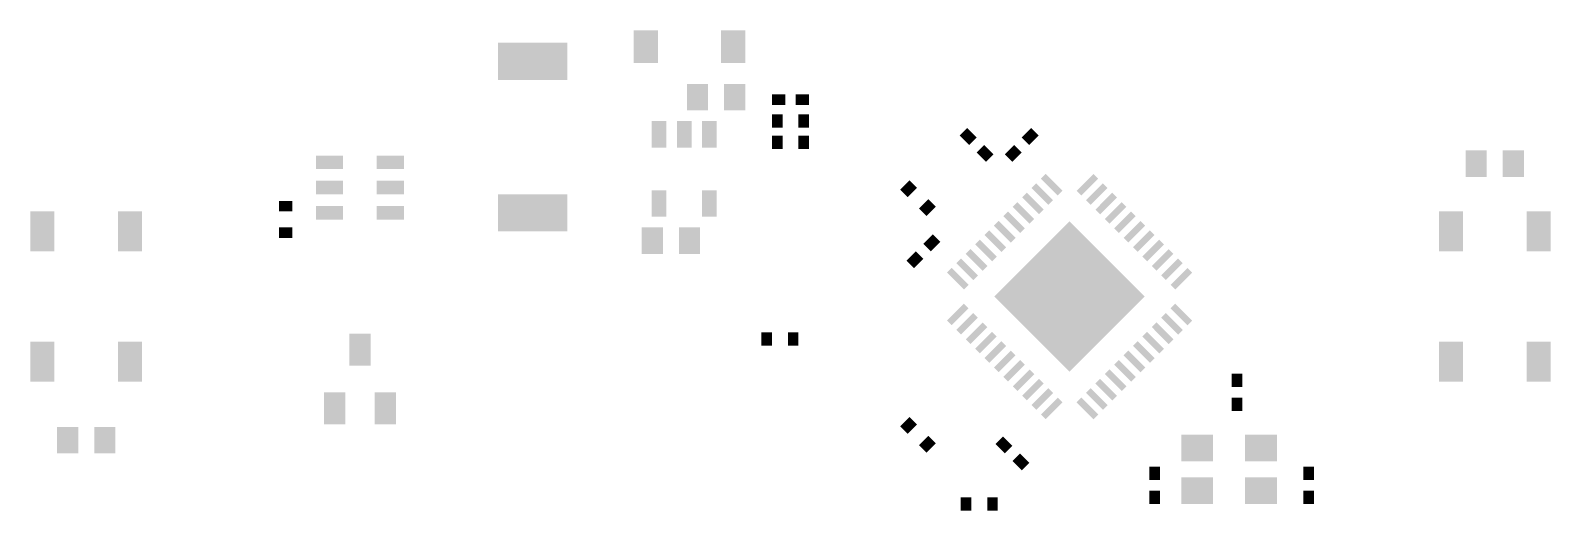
# Model space of a CAD drawing. Extents: x 1.4 to 58.6, y 3 to 21.
import ezdxf

# ---------------------------------------------------------------- set-up
doc = ezdxf.new("R2010")
doc.units = 0
doc.layers.add('32', color=253, linetype='CONTINUOUS')

# ---------------------------------------------------------------- blocks, each defined once
blk = doc.blocks.new('RECT')
blk.add_solid([(-0.5, -0.5), (0.5, -0.5), (-0.5, 0.5), (0.5, 0.5)])

msp = doc.modelspace()

# ---------------------------------------------------------------- block references
at = {"layer": '32'}
for p, xscale, yscale in [((24.56, 20.4), 0.915, 1.22), ((27.84, 20.4), 0.915, 1.22), ((20.3, 19.85), 2.6, 1.4), ((29.5, 17.6), 0.4, 0.5), ((30.5, 17.6), 0.4, 0.5), ((20.3, 14.15), 2.6, 1.4), ((29.1, 9.4), 0.4, 0.5), ((30.1, 9.4), 0.4, 0.5), ((36.6, 3.2), 0.4, 0.5), ((37.6, 3.2), 0.4, 0.5)]:
    msp.add_blockref('RECT', p, dxfattribs=dict(at, xscale=xscale, yscale=yscale))
at = {"layer": '32', "rotation": 180}
for p, xscale in [((26.5, 18.5), 0.8), ((27.9, 18.5), 0.8), ((2.8, 5.6), 0.8), ((4.2, 5.6), 0.8), ((45.3, 5.3), 1.2), ((47.7, 5.3), 1.2), ((45.3, 3.7), 1.2), ((47.7, 3.7), 1.2)]:
    msp.add_blockref('RECT', p, dxfattribs=dict(at, xscale=xscale))
at = {"layer": '32'}
for p, xscale, yscale, rotation in [((29.55, 18.4), 0.5, 0.4, 180), ((30.45, 18.4), 0.5, 0.4, 180), ((36.6818, 17.0182), 0.5, 0.4, 135), ((39.0182, 17.0182), 0.5, 0.4, 225), ((29.5, 16.8), 0.4, 0.5, 180), ((30.5, 16.8), 0.4, 0.5, 180), ((37.3182, 16.3818), 0.5, 0.4, 135), ((38.3818, 16.3818), 0.5, 0.4, 225), ((12.657, 16.05), 0.508, 1.016, 90), ((14.943, 16.05), 0.508, 1.016, 90), ((39.8283, 15.2073), 0.9, 0.25, 315), ((41.1718, 15.2073), 0.9, 0.25, 225), ((12.657, 15.1), 0.508, 1.016, 90), ((14.943, 15.1), 0.508, 1.016, 90), ((34.4464, 15.0536), 0.4, 0.5, 135), ((39.1211, 14.5002), 0.9, 0.25, 315), ((39.4747, 14.8537), 0.9, 0.25, 315), ((41.5253, 14.8537), 0.9, 0.25, 225), ((41.8789, 14.5002), 0.9, 0.25, 225), ((11, 14.4), 0.4, 0.5, 90), ((12.657, 14.15), 0.508, 1.016, 90), ((14.943, 14.15), 0.508, 1.016, 90), ((35.1536, 14.3464), 0.4, 0.5, 135), ((38.7676, 14.1466), 0.9, 0.25, 315), ((42.2324, 14.1466), 0.9, 0.25, 225), ((1.85, 13.45), 1.5, 0.9, 270), ((5.15, 13.45), 1.5, 0.9, 270), ((38.0605, 13.4395), 0.9, 0.25, 315), ((40.5, 11), 4, 4, 225), ((38.414, 13.7931), 0.9, 0.25, 315), ((42.586, 13.7931), 0.9, 0.25, 225), ((42.9395, 13.4395), 0.9, 0.25, 225), ((54.85, 13.45), 1.5, 0.9, 90), ((58.15, 13.45), 1.5, 0.9, 90), ((11, 13.4), 0.4, 0.5, 90), ((35.3182, 13.0182), 0.5, 0.4, 45), ((37.7069, 13.086), 0.9, 0.25, 315), ((43.2931, 13.086), 0.9, 0.25, 225), ((34.6818, 12.3818), 0.5, 0.4, 45), ((36.9998, 12.3789), 0.9, 0.25, 315), ((37.3534, 12.7324), 0.9, 0.25, 315), ((43.6466, 12.7324), 0.9, 0.25, 225), ((44.0002, 12.3789), 0.9, 0.25, 225), ((36.2927, 11.6718), 0.9, 0.25, 315), ((36.6463, 12.0253), 0.9, 0.25, 315), ((44.3537, 12.0253), 0.9, 0.25, 225), ((44.7073, 11.6718), 0.9, 0.25, 225), ((36.2927, 10.3282), 0.9, 0.25, 45), ((36.6463, 9.9747), 0.9, 0.25, 45), ((44.3537, 9.9747), 0.9, 0.25, 135), ((44.7073, 10.3282), 0.9, 0.25, 135), ((36.9998, 9.6211), 0.9, 0.25, 45), ((44.0002, 9.6211), 0.9, 0.25, 135), ((1.85, 8.55), 1.5, 0.9, 270), ((5.15, 8.55), 1.5, 0.9, 270), ((13.8, 9), 0.8, 1.2, 180), ((37.3534, 9.2676), 0.9, 0.25, 45), ((37.7069, 8.914), 0.9, 0.25, 45), ((43.2931, 8.914), 0.9, 0.25, 135), ((43.6466, 9.2676), 0.9, 0.25, 135), ((54.85, 8.55), 1.5, 0.9, 90), ((58.15, 8.55), 1.5, 0.9, 90), ((38.0605, 8.5605), 0.9, 0.25, 45), ((38.414, 8.2069), 0.9, 0.25, 45), ((42.586, 8.2069), 0.9, 0.25, 135), ((42.9395, 8.5605), 0.9, 0.25, 135), ((38.7676, 7.8534), 0.9, 0.25, 45), ((42.2324, 7.8534), 0.9, 0.25, 135), ((46.8, 7.85), 0.5, 0.4, 270), ((39.1211, 7.4998), 0.9, 0.25, 45), ((39.4747, 7.1463), 0.9, 0.25, 45), ((41.5253, 7.1463), 0.9, 0.25, 135), ((41.8789, 7.4998), 0.9, 0.25, 135), ((12.85, 6.8), 0.8, 1.2, 180), ((14.75, 6.8), 0.8, 1.2, 180), ((39.8283, 6.7927), 0.9, 0.25, 45), ((41.1718, 6.7927), 0.9, 0.25, 135), ((46.8, 6.95), 0.5, 0.4, 270), ((34.4464, 6.1536), 0.4, 0.5, 315), ((35.1536, 5.4464), 0.4, 0.5, 315), ((38.0318, 5.4182), 0.5, 0.4, 315), ((38.6682, 4.7818), 0.5, 0.4, 315), ((43.7, 4.35), 0.5, 0.4, 270), ((49.5, 4.35), 0.5, 0.4, 90), ((43.7, 3.45), 0.5, 0.4, 270), ((49.5, 3.45), 0.5, 0.4, 90)]:
    msp.add_blockref('RECT', p, dxfattribs=dict(at, xscale=xscale, yscale=yscale, rotation=rotation))
for p, xscale in [((25.05, 17.1), 0.55), ((26, 17.1), 0.55), ((26.95, 17.1), 0.55), ((55.8, 16), 0.8), ((57.2, 16), 0.8), ((25.05, 14.5), 0.55), ((26.95, 14.5), 0.55), ((24.8, 13.1), 0.8), ((26.2, 13.1), 0.8)]:
    msp.add_blockref('RECT', p, dxfattribs=dict(at, xscale=xscale))

doc.saveas('drawing.dxf')
